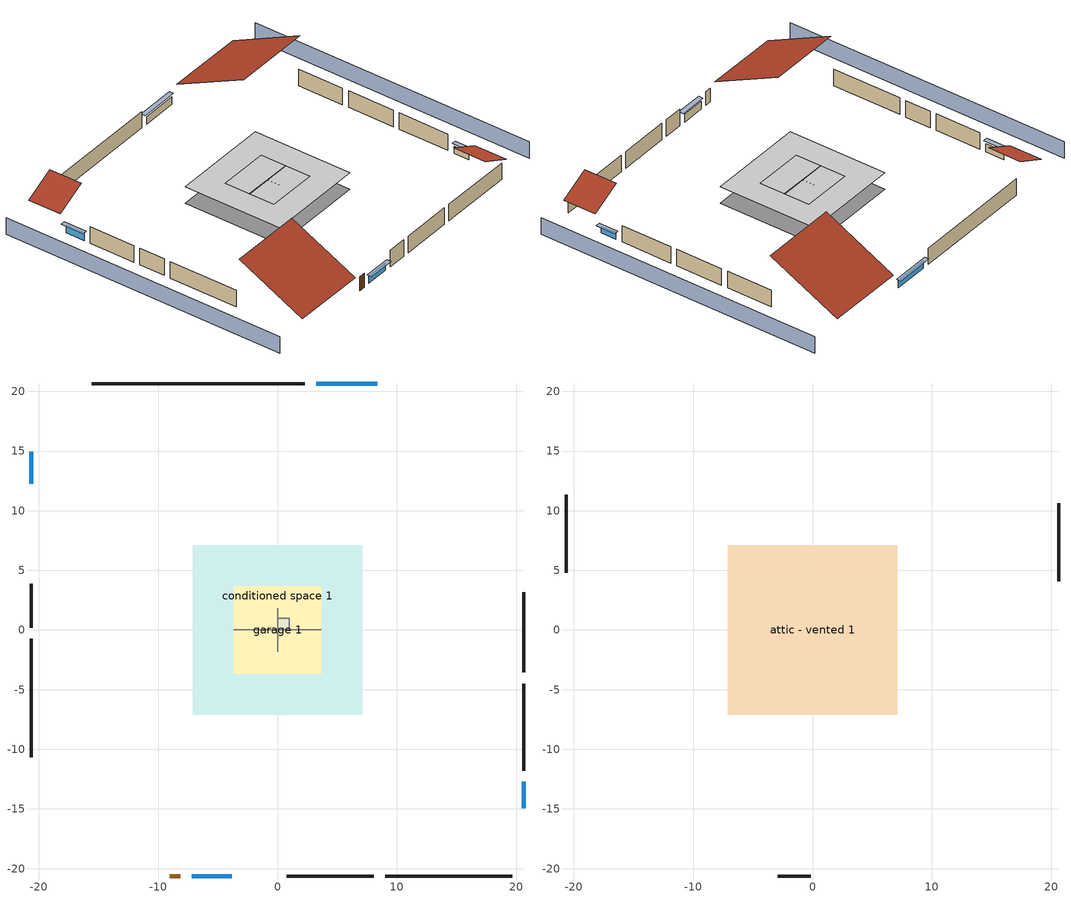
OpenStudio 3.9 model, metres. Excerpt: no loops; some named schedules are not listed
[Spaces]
garage 1
 floor foundation (Slab1 construction): -3.66,-3.66 -3.66,3.66 3.66,3.66 3.66,-3.66 z0
 wall outside (Wall1 construction): 20.61,-11.8 20.61,-4.49 z0:2.44
 wall outside (Wall2 construction): 0.77,-20.61 8.08,-20.61 z0:2.44
 wall outside (Wall12 construction): -20.61,3.86 -20.61,0.2 z0:2.44
 wall to conditioned space 1 (Wall5 construction Reversed): 3.66,0 -3.66,0 z0:2.44
 wall to conditioned space 1 (Wall6 construction Reversed): 0,1.83 0,-1.83 z0:2.44
conditioned space 1
 floor foundation (Slab2 construction): -7.11,-7.11 -7.11,7.11 7.11,7.11 7.11,-7.11 z0
 wall outside (Wall3 construction): 2.3,20.61 -15.57,20.61 z0:2.44
 wall outside (Wall4 construction): 20.61,-3.56 20.61,3.15 z0:2.44
 wall outside (Wall7 construction): 9.01,-20.61 19.69,-20.61 z0:2.44
 wall outside (Wall8 construction): -20.61,-0.73 -20.61,-10.66 z0:2.44
 wall outside (AdiabaticWallConstruction): 8.37,20.61 3.23,20.61 z0:1.16; 20.61,-14.95 20.61,-12.73 z0:1.01; -7.21,-20.61 -3.83,-20.61 z0:1.13; -20.61,14.95 -20.61,12.24 z0:1.22
 wall outside (AdiabaticWallConstruction 1): -9.05,-20.61 -8.13,-20.61 z0:2.03
 window (WindowConstruction): 8.37,20.61 3.23,20.61 z0:1.16
 window (WindowConstruction 1): 20.61,-14.95 20.61,-12.73 z0:1.01
 window (WindowConstruction 2): -7.2,-20.61 -3.84,-20.61 z0:1.13
 window (WindowConstruction 3): -20.61,14.95 -20.61,12.24 z0:1.22
 door (Door): -9.05,-20.61 -8.13,-20.61 z0:2.03
central ac and furnace airloop ret air space
 floor adiabatic (AdiabaticConst): 0,0 0,1 1,1 1,0 z0
 wall adiabatic (AdiabaticConst): 0,1 0,0 1,0 1,1 0,1 z0:1
 ceiling adiabatic (AdiabaticConst): 1,0 1,1 0,1 0,0 z1
attic - vented 1
 floor to garage 1 (Floor1 construction): -3.66,-3.66 -3.66,3.66 3.66,3.66 3.66,-3.66 z2.44
 floor to conditioned space 1 (Floor2 construction Reversed): -7.11,-7.11 -7.11,7.11 7.11,7.11 7.11,-7.11 z2.44
 wall outside (Wall9 construction): 20.61,4.08 20.61,10.61 z0:2.44
 wall outside (Wall10 construction): -20.61,11.31 -20.61,4.79 z0:2.44
 wall outside (Wall11 construction): -2.91,-20.61 -0.16,-20.61 z0:2.44
 roof outside (Roof1 construction): 9.3,20.61,2.44 9.3,10.49,7.5 20.61,10.49,7.5 20.61,20.61,2.44
 roof outside (Roof2 construction): 20.61,-15.88,2.44 16.38,-15.88,4.56 16.38,-20.61,4.56 20.61,-20.61,2.44
 roof outside (Roof3 construction): -20.61,15.88,2.44 -16.38,15.88,4.56 -16.38,20.61,4.56 -20.61,20.61,2.44
 roof outside (Roof4 construction): -9.98,-20.61,2.44 -9.98,-11.1,7.2 -20.61,-11.1,7.2 -20.61,-20.61,2.44
shading: -25.19,20.61 -25.19,-20.61 / 25.19,-20.61 25.19,20.61 z0:2.44; 2.93,20.61 8.67,20.61 8.67,21.22 2.93,21.22 z1.46; 20.61,-12.43 20.61,-15.25 21.22,-15.25 21.22,-12.43 z1.31; -3.53,-20.61 -7.51,-20.61 -7.51,-21.22 -3.53,-21.22 z1.43; -20.61,11.94 -20.61,15.25 -21.22,15.25 -21.22,11.94 z1.52
[Site]
Portland Intl Arpt_OR: Latitude {deg}=45.59; Longitude {deg}=-122.6; Time Zone {hr}=-8; Elevation {m}=33; Terrain=Suburbs; Keep Site Location Information=Yes
[Site:GroundTemperature:Shallow]
10.2558, 8.96328, 8.85977, 9.47314, 11.9355, 14.3863, 16.5111, 17.8571, 17.9714, 16.8767, 14.8061, 12.4304
[Site:WaterMainsTemperature]
Calculation Method=Schedule; Temperature Schedule=mains temperature schedule
[Building]
Building 1
[Material] Roughness=Rough
Name | Thickness {m} | Conductivity {W/m-K} | Density {kg/m3} | Specific Heat {J/kg-K} | Thermal Absorptance | Solar Absorptance | Visible Absorptance
asphalt or fiberglass shingles | 0.00635 | 0.162714 | 1121.4 | 1465.45 | 0.9 | 0.85 | 0.85
roof rigid ins | 0.00281632 | 0.029427 | 32.04 | 1214.23 | 0.9 | 0.7 | 0.7
osb sheathing 0.5 in. | 0.0127 | 0.115458 | 512.64 | 1214.23 | 0.9 | 0.6 | 0.6
wood siding | 0.0254 | 0.102417 | 544.68 | 1172.36 | 0.9 | 0.85 | 0.85
osb sheathing 0.5 in. 1 | 0.0127 | 0.115458 | 512.64 | 1214.23 | 0.9 | 0.7 | 0.7
wall stud and cavity | 0.1397 | 0.727959 | 139.0536 | 1170.24 | 0.9 | 0.6 | 0.6
wall rigid ins | 0.051816 | 0.029427 | 32.04 | 1214.23 | 0.9 | 0.7 | 0.7
wall stud and cavity 1 | 0.1397 | 0.230639 | 139.0536 | 1170.24 | 0.9 | 0.7 | 0.7
gypsum board | 0.0127 | 0.160291 | 801 | 837.4 | 0.9 | 0.6 | 0.6
wall rigid ins 1; wall rigid ins 2; interior horizontal ins; interior horizontal ins 1 | 0.051816 | 0.029427 | 32.04 | 1214.23
wall stud and cavity 2 | 0.1397 | 0.181744 | 139.0536 | 1170.24 | 0.9 | 0.7 | 0.7
ceiling stud and cavity | 0.1397 | 1.39189 | 65.682 | 1177.47 | 0.9 | 0.7 | 0.7
ceiling loosefill ins | 0.0846667 | 0.0480833 | 16.02 | 1046.75 | 0.9 | 0.7 | 0.7
ceiling stud and cavity 1 | 0.1397 | 0.0920385 | 65.682 | 1177.47 | 0.9 | 0.7 | 0.7
interior vertical ins; interior vertical ins 1 | 0.025908 | 0.029427 | 32.04 | 1214.23
concrete 4.0 in. | 0.1016 | 1.803125 | 2242.8 | 837.4 | 0.9 | 0.7 | 0.7
floor covering | 0.0127 | 0.0450781 | 54.468 | 1339.84 | 0.9 | 0.9 | 0.9
wood siding 1; wood siding 2 | 0.0254 | 0.102417 | 544.68 | 1172.36
wall rigid ins 3 | 0.512978 | 0.029427 | 32.04 | 1214.23 | 0.9 | 0.7 | 0.7
wall stud and cavity 3 | 0.0889 | 0.380278 | 52.3479 | 1209.89 | 0.9 | 0.7 | 0.7
door material | 0.04445 | 0.0612267 | 512.64 | 1214.23 | 0.9 | 0.7 | 0.7
wall stud and cavity 4 | 0.0889 | 0.391764 | 83.0341 | 1211.67 | 0.9 | 0.7 | 0.7
furniture material conditioned space 1; furniture material garage 1 | 0.1524 | 0.115458 | 640.8 | 1214.23 | 0.9 | 0.6 | 0.6
[Construction]
Roof1 construction; Roof2 construction; Roof3 construction; Roof4 construction: asphalt or fiberglass shingles, roof rigid ins, osb sheathing 0.5 in.
Wall1 construction; Wall2 construction; Wall9 construction; Wall10 construction; Wall11 construction; Wall12 construction: wood siding, osb sheathing 0.5 in. 1, wall stud and cavity
Wall3 construction; Wall4 construction: wood siding, wall rigid ins, osb sheathing 0.5 in. 1, wall stud and cavity 1, gypsum board
Wall5 construction Reversed: gypsum board, wall stud and cavity 2, osb sheathing 0.5 in. 1, wall rigid ins 1
Wall6 construction Reversed: gypsum board, wall stud and cavity 2, osb sheathing 0.5 in. 1, wall rigid ins 2
Wall7 construction; Wall8 construction: wood siding, wall rigid ins 2, osb sheathing 0.5 in. 1, wall stud and cavity 1, gypsum board
Floor1 construction: ceiling stud and cavity
Floor2 construction Reversed: gypsum board, ceiling stud and cavity 1, ceiling loosefill ins
Slab1 construction: concrete 4.0 in.
Slab2 construction: concrete 4.0 in., floor covering
WindowConstruction; WindowConstruction 1; WindowConstruction 2; WindowConstruction 3: WindowMaterial
AdiabaticWallConstruction: wood siding 1, wall rigid ins 3, wall stud and cavity 3, gypsum board
Door: door material
AdiabaticWallConstruction 1: wood siding 2, wall rigid ins 3, wall stud and cavity 3, gypsum board
PartitionWallConstruction: gypsum board, wall stud and cavity 4, gypsum board
furniture construction conditioned space 1: furniture material conditioned space 1
furniture construction garage 1: furniture material garage 1
AdiabaticConst: Adiabatic
[WindowMaterial:SimpleGlazingSystem]
WindowMaterial: U-Factor {W/m2-K}=2.78222; Solar Heat Gain Coefficient=0.56
[Material:NoMass]
Adiabatic: Roughness=Rough; Thermal Resistance {m2-K/W}=176.1
[ThermalZone] Multiplier=1; Use Ideal Air Loads=No
Name | Volume {m3} | Thermostat
conditioned space | 493.619 | conditioned space temperature setpoint
attic - vented | 305.205
garage | 130.484
central ac and furnace airloop ret air zone | 1
[Sizing:Zone] Zone Cooling Design Supply Air Temperature Input Method=SupplyAirTemperature; Zone Cooling Design Supply Air Temperature {C}=14; Zone Cooling Design Supply Air Temperature Difference {deltaC}=11.11; Zone Heating Design Supply Air Temperature Input Method=SupplyAirTemperature; Zone Heating Design Supply Air Temperature {C}=40; Zone Heating Design Supply Air Temperature Difference {deltaC}=11.11; Zone Cooling Design Supply Air Humidity Ratio {kg-H2O/kg-air}=0.0085; Zone Heating Design Supply Air Humidity Ratio {kg-H2O/kg-air}=0.008; Cooling Design Air Flow Method=DesignDay; Heating Design Air Flow Method=DesignDay; Account for Dedicated Outdoor Air System=No; Dedicated Outdoor Air System Control Strategy=NeutralSupplyAir; Dedicated Outdoor Air Low Setpoint Temperature for Design {C}=autosize; Dedicated Outdoor Air High Setpoint Temperature for Design {C}=autosize; Zone Load Sizing Method=Sensible Load Only No Latent Load; Zone Latent Cooling Design Supply Air Humidity Ratio Input Method=HumidityRatioDifference; Zone Cooling Design Supply Air Humidity Ratio Difference {kgWater/kgDryAir}=0.005; Zone Latent Heating Design Supply Air Humidity Ratio Input Method=HumidityRatioDifference; Zone Humidification Design Supply Air Humidity Ratio Difference {kgWater/kgDryAir}=0.005; Sizing Option=Coincident
attic - vented; garage; central ac and furnace airloop ret air zone
[Space]
Name | Thermal Zone | Volume {m3}
conditioned space 1 | conditioned space | 493.619
attic - vented 1 | attic - vented | 305.205
garage 1 | garage | 130.484
central ac and furnace airloop ret air space | central ac and furnace airloop ret air zone
[ThermostatSetpoint:DualSetpoint]
conditioned space temperature setpoint: Heating Setpoint Temperature Schedule=heating setpoint; Cooling Setpoint Temperature Schedule=cooling setpoint; Temperature Difference Between Cutout And Setpoint {deltaC}=0
[Foundation:Kiva] Interior Horizontal Insulation Depth {m}=0; Interior Horizontal Insulation Width {m}=0.6096; Interior Vertical Insulation Depth {m}=0.1016; Wall Height Above Grade {m}=0.1016; Wall Depth Below Slab {m}=0.2032
Name | Initial Indoor Air Temperature {C} | Interior Horizontal Insulation Material | Interior Vertical Insulation Material
Foundation Kiva 1 | 13.4258 | interior horizontal ins | interior vertical ins
Foundation Kiva 2 | 16.1111 | interior horizontal ins 1 | interior vertical ins 1
[Foundation:Kiva:Settings]
Soil Conductivity {W/m-K}=1.9041; Soil Density {kg/m3}=1842.3; Soil Specific Heat {J/kg-K}=418.7; Ground Solar Absorptivity=0.9; Ground Thermal Absorptivity=0.9; Ground Surface Roughness {m}=0.03; Far-Field Width {m}=40; Deep-Ground Boundary Condition=ZeroFlux; Deep-Ground Depth {m}=40; Minimum Cell Dimension {m}=0.2; Maximum Cell Growth Coefficient=3; Simulation Timestep=Timestep
[SurfaceProperty:ExposedFoundationPerimeter] Exposed Perimeter Calculation Method=TotalExposedPerimeter
Name | Total Exposed Perimeter {m}
Slab1 | 18.288
Slab2 | 52.21224
[SurfaceProperty:IncidentSolarMultiplier] Incident Solar Multiplier=1; Incident Solar Multiplier Schedule=trans schedule winter=0.85 summer=0.7
Window1; Window2; Window3; Window4
[InternalMass:Definition] Design Level Calculation Method=SurfaceArea
Name | Construction | Surface Area {m2}
partition wall mass | PartitionWallConstruction | 202.436
furniture mass conditioned space 1 | furniture construction conditioned space 1 | 80.97429
furniture mass garage 1 | furniture construction garage 1 | 5.35122
[InternalMass] Multiplier=1
Name | Internal Mass Definition | Space or SpaceType
partition wall mass | partition wall mass | conditioned space 1
furniture mass conditioned space 1 | furniture mass conditioned space 1 | conditioned space 1
furniture mass garage 1 | furniture mass garage 1 | garage 1
[Fan:SystemModel]
central ac and furnace supply fan: Availability Schedule=Always On Discrete; Design Maximum Air Flow Rate {m3/s}=0.548875; Speed Control Method=Discrete; Electric Power Minimum Flow Rate Fraction=0.2; Design Pressure Rise {Pa}=500; Motor Efficiency=1; Motor In Air Stream Fraction=1; Design Electric Power Consumption {W}=autosize; Design Power Sizing Method=PowerPerFlow; Electric Power Per Unit Flow Rate {W/(m3/s)}=794.58; Electric Power Per Unit Flow Rate Per Unit Pressure {W-s/m3-Pa}=1.66667; Fan Total Efficiency=0.7; Motor Loss Radiative Fraction=0; Speed Flow Fraction 1=0.69046; Speed Electric Power Fraction 1=0.32916; Speed Flow Fraction 2=1; Speed Electric Power Fraction 2=1
[EnergyManagementSystem:Sensor]
Name | Output Variable or Output Meter Index Key | Output Variable or Output Meter
central_ac_and_furnace_supply_fan_s; central_ac_and_furnace_supply_fan_s_1 | central ac and furnace supply fan | Fan Electricity Energy
water_heater_amb_temp; fridge_tin_s_1 | garage | Zone Mean Air Temperature
water_heater_amb_rh | garage | Zone Air Relative Humidity
water_heater_T_set | water heater setpoint | Schedule Value
out_pb_s |  | Site Outdoor Air Barometric Pressure
out_wt_s |  | Site Outdoor Air Humidity Ratio
site_vw_s |  | Site Wind Speed
cool_season | cooling season schedule | Schedule Value
central_ac_and_furnace_airloop_Fan_RTF_s | central ac and furnace supply fan | Fan Runtime Fraction Speed 1
central_ac_and_furnace_airloop_Fan_RTF_s_1 | central ac and furnace supply fan | Fan Runtime Fraction Speed 2
central_ac_and_furnace_airloop_AH_MFR_s | Node 6 | System Node Mass Flow Rate
central_ac_and_furnace_airloop_AH_VFR_s | Node 6 | System Node Current Density Volume Flow Rate
central_ac_and_furnace_airloop_AH_Tout_s | Node 6 | System Node Temperature
central_ac_and_furnace_airloop_AH_Wout_s | Node 6 | System Node Humidity Ratio
central_ac_and_furnace_airloop_RA_T_s | Node 9 | System Node Temperature
central_ac_and_furnace_airloop_Ra_W_s | Node 9 | System Node Humidity Ratio
central_ac_and_furnace_airloop_0_DZ_T_s | attic - vented | Zone Air Temperature
central_ac_and_furnace_airloop_0_DZ_W_s | attic - vented | Zone Mean Air Humidity Ratio
natural_vent_s | natural vent schedule | Schedule Value
htg_sp_s | heating setpoint | Schedule Value
clg_sp_s | cooling setpoint | Schedule Value
mech_vent_range_fan_0_sch_s | mech vent range fan 0 schedule | Schedule Value
mech_vent_bath_fan_0_sch_s | mech vent bath fan 0 schedule | Schedule Value
clothes_dryer_exhaust_0_sch_s | clothes_dryer | Schedule Value
htg_load_cond |  | Heating:EnergyTransfer:Zone:CONDITIONED SPACE
clg_load_cond |  | Cooling:EnergyTransfer:Zone:CONDITIONED SPACE
htg_load_duct |  | Heating:EnergyTransfer:Zone:CENTRAL AC AND FURNACE AIRLOOP RET AIR ZONE
clg_load_duct |  | Cooling:EnergyTransfer:Zone:CENTRAL AC AND FURNACE AIRLOOP RET AIR ZONE
s_conv | Floor2 | Surface Inside Face Convection Heat Gain Energy
s_ig | Floor2 | Surface Inside Face Internal Gains Radiation Heat Gain Energy
s_sol | Floor2 | Surface Inside Face Solar Radiation Heat Gain Energy
s_lgt | Floor2 | Surface Inside Face Lights Radiation Heat Gain Energy
s_surf | Floor2 | Surface Inside Face Net Surface Thermal Radiation Heat Gain Energy
s_conv_1 | Slab2 | Surface Inside Face Convection Heat Gain Energy
s_ig_1 | Slab2 | Surface Inside Face Internal Gains Radiation Heat Gain Energy
s_sol_1 | Slab2 | Surface Inside Face Solar Radiation Heat Gain Energy
s_lgt_1 | Slab2 | Surface Inside Face Lights Radiation Heat Gain Energy
s_surf_1 | Slab2 | Surface Inside Face Net Surface Thermal Radiation Heat Gain Energy
ss_sol | Door1 | Surface Inside Face Solar Radiation Heat Gain Energy
ss_lgt | Door1 | Surface Inside Face Lights Radiation Heat Gain Energy
ss_conv | Door1 | Surface Inside Face Convection Heat Gain Energy
ss_ig | Door1 | Surface Inside Face Internal Gains Radiation Heat Gain Energy
ss_surf | Door1 | Surface Inside Face Net Surface Thermal Radiation Heat Gain Energy
ss_conv_1 | Window1 | Surface Inside Face Convection Heat Gain Energy
ss_ig_1 | Window1 | Surface Inside Face Internal Gains Radiation Heat Gain Energy
ss_surf_1 | Window1 | Surface Inside Face Net Surface Thermal Radiation Heat Gain Energy
ss_trans_in | Window1 | Surface Window Transmitted Solar Radiation Rate
ss_back_out | Window1 | Surface Window Shortwave from Zone Back Out Window Heat Transfer Rate
ss_trans_out | Window1 | Surface Inside Face Initial Transmitted Diffuse Transmitted Out Window Solar Radiation Rate
ss_conv_2 | Window2 | Surface Inside Face Convection Heat Gain Energy
ss_ig_2 | Window2 | Surface Inside Face Internal Gains Radiation Heat Gain Energy
ss_surf_2 | Window2 | Surface Inside Face Net Surface Thermal Radiation Heat Gain Energy
ss_trans_in_1 | Window2 | Surface Window Transmitted Solar Radiation Rate
ss_back_out_1 | Window2 | Surface Window Shortwave from Zone Back Out Window Heat Transfer Rate
ss_trans_out_1 | Window2 | Surface Inside Face Initial Transmitted Diffuse Transmitted Out Window Solar Radiation Rate
ss_conv_3 | Window3 | Surface Inside Face Convection Heat Gain Energy
[ElectricEquipment:Definition] Design Level Calculation Method=EquipmentLevel
Name | Design Level {W} | Fraction Latent | Fraction Radiant | Fraction Lost
ceiling fan | 17.1484 | 0 | 0.558 | 0
clothes washer | 229.19 | 0.03 | 0.162 | 0.7
clothes dryer | 2722.37 | 0.015 | 0.081 | 0.85
dishwasher | 1017.05 | 0.3 | 0.18 | 0.4
fridge | 43.7215 | 0 | 0.6 | 0
fridge 2 | 80.4475 | 0 | 0.6 | 0
freezer | 194.914 | 0 | 0.6 | 0
cooking range | 102.704 | 0.16 | 0.384 | 0.2
misc tv | 694.167 | 0 | 0.6 | 0
misc plug loads | 440.848 | 0.021 | 0.558 | 0.049
misc permanent spa heater | 498.954 | 0 | 0 | 1
misc permanent spa pump | 521.784 | 0 | 0 | 1
whole house fan; mech vent house fan | 0 | 0 | 0 | 1
mech vent house fan cfis | 0 | 0 | 0 | 0
mech vent range fan 0; mech vent bath fan 0 | 30 | 0 | 0 | 1
[ElectricEquipment]
Name | Electric Equipment Definition | Space or SpaceType | Schedule
ceiling fan | ceiling fan | conditioned space 1 | ceiling_fan
clothes washer | clothes washer | conditioned space 1 | clothes_washer
clothes dryer | clothes dryer | conditioned space 1 | clothes_dryer
dishwasher | dishwasher | conditioned space 1 | dishwasher
fridge | fridge | conditioned space 1 | fridge schedule
fridge 1 | fridge 2 | garage 1 | fridge schedule 1
freezer | freezer | garage 1 | freezer schedule
cooking range | cooking range | conditioned space 1 | cooking_range
misc tv | misc tv | conditioned space 1 | plug_loads_tv
misc plug loads | misc plug loads | conditioned space 1 | plug_loads_other
misc permanent spa heater | misc permanent spa heater | conditioned space 1 | misc permanent spa heater schedule
misc permanent spa pump | misc permanent spa pump | conditioned space 1 | misc permanent spa pump schedule
whole house fan | whole house fan | conditioned space 1 | Always On Discrete
mech vent house fan | mech vent house fan | conditioned space 1 | mech vent house fan schedule
mech vent house fan cfis | mech vent house fan cfis | conditioned space 1 | mech vent house fan cfis schedule
mech vent range fan 0 | mech vent range fan 0 | conditioned space 1 | mech vent range fan 0 schedule
mech vent bath fan 0 | mech vent bath fan 0 | conditioned space 1 | mech vent bath fan 0 schedule
[OtherEquipment:Definition] Design Level Calculation Method=EquipmentLevel
Name | Design Level {W} | Fraction Latent | Fraction Radiant | Fraction Lost
water heater sens; central ac and furnace airloop_0 SupSensLkToCond; central ac and furnace airloop_0 SupCondToLv; central ac and furnace airloop_0 RetCondToRP; central ac and furnace airloop_0 RetSensLkToRP; central ac and furnace airloop_0 SupCondToDZ; central ac and furnace airloop_0 RetCondToDZ; central ac and furnace airloop_0 SupSensLkToDZ; mech vent house fan sensible load | 0 | 0 | 0 | 0
water heater lat; central ac and furnace airloop_0 SupLatLkToCond; central ac and furnace airloop_0 RetLatLkToRP; central ac and furnace airloop_0 SupLatLkToDZ; mech vent house fan latent load | 0 | 1 | 0 | 0
water heater energy adjustment1 | 0.01 | 0 | 0 | 1
clothes dryer 2 | 0 | 0.015 | 0.081 | 0.85
cooking range 2 | 3009.97 | 0.16 | 0.384 | 0.2
general water use sensible | -79.8895 | 0 | 0.6 | 0
general water use latent | 81.0615 | 1 | 0 | 0
[OtherEquipment]
Name | Other Equipment Definition | Space or SpaceType | Schedule | Fuel Type
water heater sens | water heater sens | garage 1 | Always On Discrete
water heater lat | water heater lat | garage 1 | Always On Discrete
water heater energy adjustment1 | water heater energy adjustment1 | garage 1 | Always On Discrete | Electricity
clothes dryer 1 | clothes dryer 2 | conditioned space 1 | clothes_dryer | Electricity
cooking range 1 | cooking range 2 | conditioned space 1 | cooking_range | NaturalGas
general water use sensible | general water use sensible | conditioned space 1 | general water use schedule
general water use latent | general water use latent | conditioned space 1 | general water use schedule
central ac and furnace airloop_0 SupSensLkToCond | central ac and furnace airloop_0 SupSensLkToCond | conditioned space 1 | Always On Discrete
central ac and furnace airloop_0 SupLatLkToCond | central ac and furnace airloop_0 SupLatLkToCond | conditioned space 1 | Always On Discrete
central ac and furnace airloop_0 SupCondToLv | central ac and furnace airloop_0 SupCondToLv | conditioned space 1 | Always On Discrete
central ac and furnace airloop_0 RetCondToRP | central ac and furnace airloop_0 RetCondToRP | central ac and furnace airloop ret air space | Always On Discrete
central ac and furnace airloop_0 RetSensLkToRP | central ac and furnace airloop_0 RetSensLkToRP | central ac and furnace airloop ret air space | Always On Discrete
central ac and furnace airloop_0 RetLatLkToRP | central ac and furnace airloop_0 RetLatLkToRP | central ac and furnace airloop ret air space | Always On Discrete
central ac and furnace airloop_0 SupCondToDZ | central ac and furnace airloop_0 SupCondToDZ | attic - vented 1 | Always On Discrete
central ac and furnace airloop_0 RetCondToDZ | central ac and furnace airloop_0 RetCondToDZ | attic - vented 1 | Always On Discrete
central ac and furnace airloop_0 SupSensLkToDZ | central ac and furnace airloop_0 SupSensLkToDZ | attic - vented 1 | Always On Discrete
central ac and furnace airloop_0 SupLatLkToDZ | central ac and furnace airloop_0 SupLatLkToDZ | attic - vented 1 | Always On Discrete
mech vent house fan sensible load | mech vent house fan sensible load | conditioned space 1 | Always On Discrete
mech vent house fan latent load | mech vent house fan latent load | conditioned space 1 | Always On Discrete
[WaterUse:Equipment:Definition]
Name | Peak Flow Rate {m3/s}
clothes washer | 2.54745e-06
dishwasher | 6.41358e-06
[Lights:Definition] Design Level Calculation Method=LightingLevel; Fraction Radiant=0.6; Fraction Visible=0.2; Return Air Fraction=0
Name | Lighting Level {W}
interior lighting | 373.951
garage lighting | 10.815
[Lights] Fraction Replaceable=1
Name | Lights Definition | Space or SpaceType | Schedule
interior lighting | interior lighting | conditioned space 1 | lighting_interior
garage lighting | garage lighting | garage 1 | lighting_garage
[Exterior:Lights:Definition]
exterior lighting: Design Level {W}=8.01452
[Exterior:Lights]
exterior lighting: Exterior Lights Definition=exterior lighting; Schedule=exterior lighting schedule
[People:Definition]
occupants: Number of People Calculation Method=People; Number of People {people}=4; Fraction Radiant=0.314171; Sensible Heat Fraction=0.56303; Carbon Dioxide Generation Rate {m3/s-W}=0; Enable ASHRAE 55 Comfort Warnings=No; Mean Radiant Temperature Calculation Type=EnclosureAveraged
[People]
occupants: People Definition=occupants; Space or SpaceType=conditioned space 1; Number of People Schedule=occupants; Activity Level Schedule=occupants activity schedule; Multiplier=1
[ZoneMixing] Schedule=Always On Continuous; Design Flow Rate Calculation Method=Flow/Zone; Design Flow Rate {m3/s}=0
Name | Zone or Space | Source Zone or Space
central ac and furnace airloop_0 ZoneMixDZToCond mix | conditioned space | attic - vented
central ac and furnace airloop_0 ZoneMixCondToDZ mix; whole house fan mix | attic - vented | conditioned space
[SpaceInfiltration:DesignFlowRate] Schedule=Always On Discrete; Design Flow Rate Calculation Method=Flow/Space; Design Flow Rate {m3/s}=0
Name | Space or SpaceType
natural vent flow; whole house fan flow; infil flow | conditioned space 1
attic_vented 1 duct leakage imbalance infil flow | attic - vented 1
[SpaceInfiltration:EffectiveLeakageArea] Schedule=Always On Discrete
Name | Space or SpaceType | Effective Air Leakage Area {cm2} | Stack Coefficient | Wind Coefficient
infil garage 1 | garage 1 | 135.918 | 0.000129147 | 4.38083e-05
infil attic - vented 1 | attic - vented 1 | 8530.74 | 0.000248762 | 3.83861e-05
